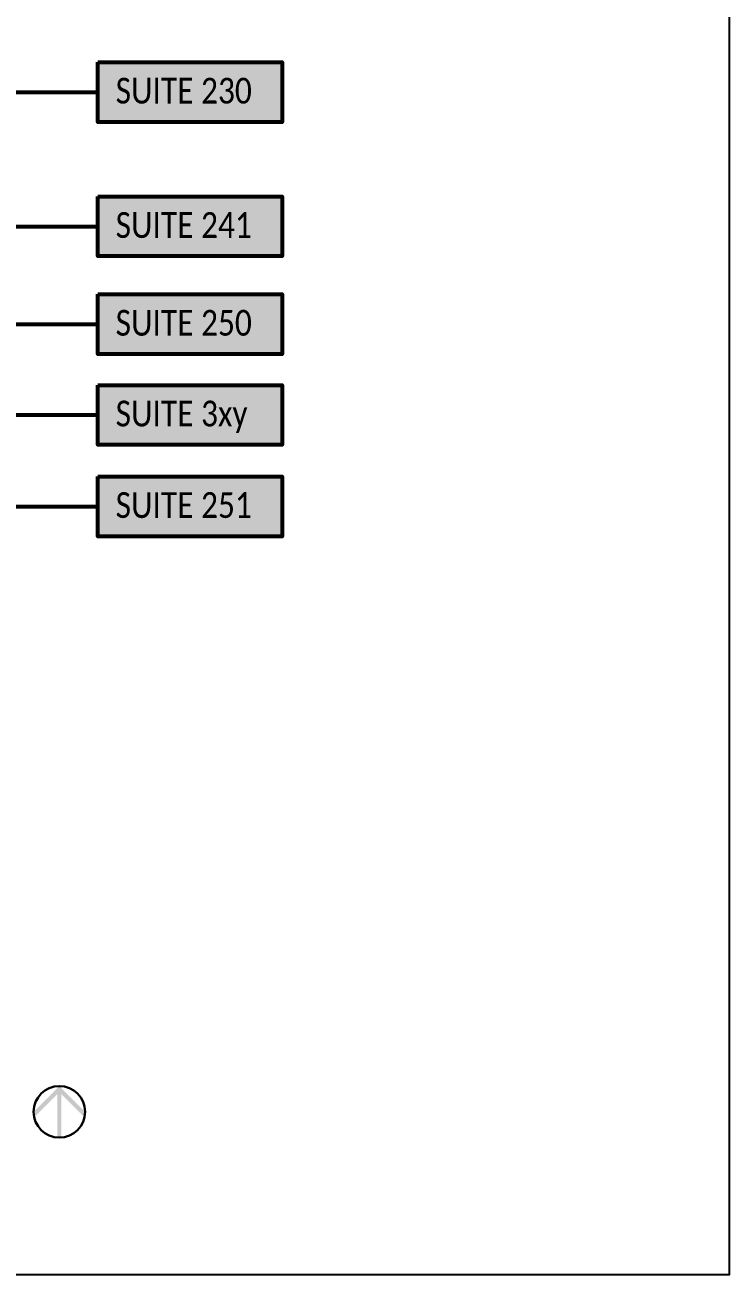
# Model space of a CAD drawing. Header units: inches. Extents: x -2124 to 6036, y -4479 to 801.
# Drawn here: x 4066 to 6036, y -4479 to -981 of the extents above; entities that cross this region are included whole.
import ezdxf

# ---------------------------------------------------------------- set-up
doc = ezdxf.new("R2010")
doc.units = ezdxf.units.IN
doc.header["$MEASUREMENT"] = 0
doc.layers.add('A-ANNO-NOTE', color=4, linetype='Continuous', lineweight=30)
doc.layers.add('A-ANNO-TITLE', color=4, linetype='Continuous', lineweight=30)
doc.styles.add("96 (1 8    1'-0 )", font='WORKING.shx', dxfattribs={"width": 0.833333, "height": 9})

# ---------------------------------------------------------------- blocks, each defined once
blk = doc.blocks.new('*U4')
at = {"layer": 'A-ANNO-TITLE', "linetype": 'Continuous', "lineweight": 30, "extrusion": (0, 0, -1)}
blk.add_hatch(color=4, dxfattribs=at).paths.add_polyline_path([(0, 0.375), (0.375, 0), (0.375, 0, -0.053756), (0.366, -0.08), (0.366, -0.08), (0.031, 0.255), (0.031, -0.374), (0.031, -0.374, -0.041736), (-0.031, -0.374), (-0.031, -0.374), (-0.031, 0.255), (-0.366, -0.08), (-0.366, -0.08, -0.053708), (-0.375, 0), (-0.375, 0)])
at = {"layer": 'A-ANNO-TITLE', "color": 4, "linetype": 'Continuous', "lineweight": 30, "extrusion": (0, 0, -1)}
blk.add_circle((0, 0), 0.375, dxfattribs=at)
blk = doc.blocks.new('NORTH')
at = {"layer": 'A-ANNO-TITLE', "color": 4, "linetype": 'Continuous', "lineweight": 30}
blk.add_blockref('*U4', (-0.000125, -0.00025), dxfattribs=at)

msp = doc.modelspace()

# ---------------------------------------------------------------- hatches: boundary and pattern name
at = {"layer": 'A-ANNO-NOTE', "lineweight": 53}
for points in [[(4269.3, -1252.5), (4269.3, -1085), (4785.4, -1085), (4785.4, -1252.5)], [(4269.3, -1628.3), (4269.3, -1460.9), (4785.4, -1460.9), (4785.4, -1628.3)], [(4269.3, -1902), (4269.3, -1734.5), (4785.4, -1734.5), (4785.4, -1902)], [(4269.3, -2155.9), (4269.3, -1988.4), (4785.4, -1988.4), (4785.4, -2155.9)], [(4269.3, -2411.9), (4269.3, -2244.4), (4785.4, -2244.4), (4785.4, -2411.9)]]:
    msp.add_hatch(color=251, dxfattribs=at).paths.add_polyline_path(points)

# ---------------------------------------------------------------- linework, layer by layer
at = {"flags": 128}
msp.add_lwpolyline([(-2124, 801.2), (6036, 801.2), (6036, -4478.8), (-2124, -4478.8), (-2124, 801.2)], close=True, dxfattribs=at)
at = {"layer": 'A-ANNO-NOTE', "lineweight": 53}
for p, q in [((3898.7, -1168.7), (4269.3, -1168.7)), ((2967.6, -1544.6), (4269.3, -1544.6)), ((3898.7, -1818.2), (4269.3, -1818.2)), ((3898.7, -2072.1), (4269.3, -2072.1)), ((3143.9, -2328.2), (4269.3, -2328.2))]:
    msp.add_line(p, q, dxfattribs=at)
at = {"layer": 'A-ANNO-NOTE', "lineweight": 53, "flags": 128}
for points in [[(4269.3, -1085), (4785.4, -1085), (4785.4, -1252.5), (4269.3, -1252.5), (4269.3, -1085)], [(4269.3, -1460.9), (4785.4, -1460.9), (4785.4, -1628.3), (4269.3, -1628.3), (4269.3, -1460.9)], [(4269.3, -1734.5), (4785.4, -1734.5), (4785.4, -1902), (4269.3, -1902), (4269.3, -1734.5)], [(4269.3, -1988.4), (4785.4, -1988.4), (4785.4, -2155.9), (4269.3, -2155.9), (4269.3, -1988.4)], [(4269.3, -2244.4), (4785.4, -2244.4), (4785.4, -2411.9), (4269.3, -2411.9), (4269.3, -2244.4)]]:
    msp.add_lwpolyline(points, close=True, dxfattribs=at)

# ---------------------------------------------------------------- block references
at = {"layer": 'A-ANNO-TITLE', "color": 4, "linetype": 'Continuous', "lineweight": 30, "extrusion": (0, 0, -1), "xscale": 192, "yscale": 192, "zscale": 192, "rotation": 0.01108414681762961}
msp.add_blockref('NORTH', (-4161.7, -4022.2), dxfattribs=at)

# ---------------------------------------------------------------- texts
at = {"layer": 'A-ANNO-NOTE', "char_height": 72, "attachment_point": 1, "style": "96 (1 8    1'-0 )"}
for s, insert in [('\\fCalibri|b0|i0|c00|p39;\\H1x;\\W0.833333;SUITE 230', (4319.4, -1128.8)), ('\\fCalibri|b0|i0|c00|p39;\\H1x;\\W0.833333;SUITE 241', (4319.4, -1504.7)), ('\\fCalibri|b0|i0|c00|p39;\\H1x;\\W0.833333;SUITE 250', (4319.4, -1778.3)), ('\\fCalibri|b0|i0|c00|p39;\\H1x;\\W0.833333;SUITE 3xy', (4319.4, -2032.2)), ('\\fCalibri|b0|i0|c00|p39;\\H1x;\\W0.833333;SUITE 251', (4319.4, -2288.3))]:
    msp.add_mtext(s, dxfattribs=dict(at, insert=insert))

doc.saveas('drawing.dxf')
